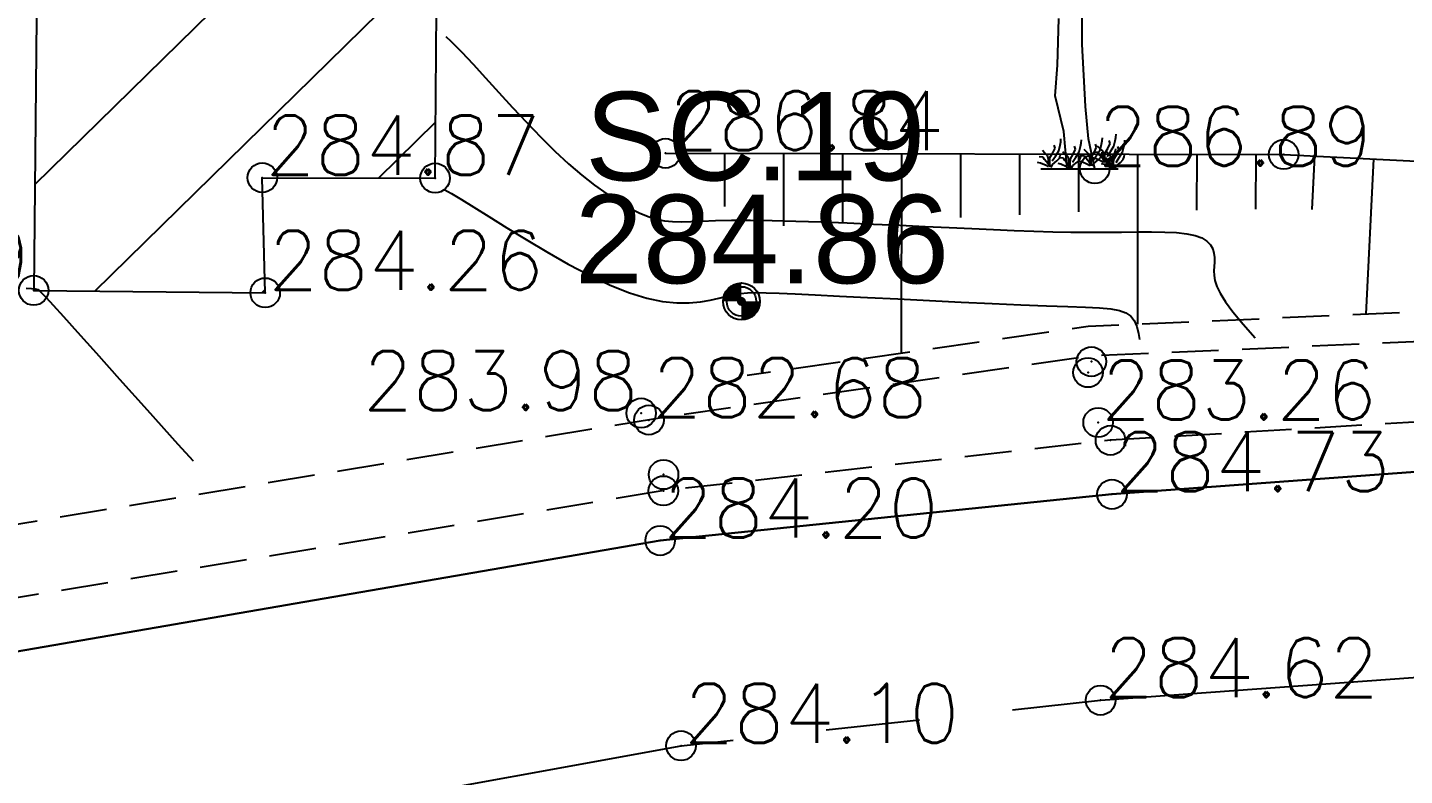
# Model space of a CAD drawing. Header units: millimetres. Extents: x 524954 to 526204, y 9523489 to 9524010.
# Drawn here: x 525674.91 to 525698.24, y 9523814.38 to 9523827.04 of the extents above; entities that cross this region are included whole.
import ezdxf
from ezdxf.enums import TextEntityAlignment as Align

# ---------------------------------------------------------------- set-up
doc = ezdxf.new("R2010")
doc.units = ezdxf.units.MM
doc.header["$PDMODE"] = 32
doc.header["$PDSIZE"] = 0.5
for name, pattern in [('ACAD_ISO12W100', [21, 12, -3, 0, -3, 0, -3]), ('AXES2', [28.575, 19.05, -3.175, 3.175, -3.175]), ('CACHE2', [4.7625, 3.175, -1.5875])]:
    doc.linetypes.add(name, pattern=pattern)
for name, color, linetype in [('Arbre', 34, 'ACAD_ISO12W100'), ('Axe_Route_Existante', 1, 'AXES2'), ('Bas_Talus', 40, 'CACHE2'), ('Bati', 6, 'Continuous'), ('Bati_H', 1, 'Continuous'), ('Bord_Route_Existante', 6, 'Continuous'), ('Caniveau', 5, 'CACHE2'), ('CN_02_00', 4, 'Continuous'), ('CN_05_00', 6, 'Continuous'), ('Haut_Talus', 30, 'Continuous'), ('Talus', 2, 'Continuous'), ('TopoAlt', 3, 'Continuous'), ('TopoAlt polygo', 7, 'Continuous'), ('TOPOJIS', 7, 'Continuous'), ('TOPOJIS polygo', 1, 'Continuous'), ('TopoMat polygo', 1, 'Continuous')]:
    doc.layers.add(name, color=color, linetype=linetype)
doc.layers.add('Bord_Route_Existante_POLY3D', color=6, linetype='Continuous', plot=False)
doc.styles.add('Arial 1.0', font='arial.ttf', dxfattribs={"width": 0.99, "height": 1})
doc.styles.add('Simplex 1.0', font='Simplex.shx', dxfattribs={"width": 0.99, "height": 1})

# ---------------------------------------------------------------- blocks, each defined once
blk = doc.blocks.new('TCPOINT M')
at = {"color": 0}
blk.add_point((0, 0), dxfattribs=at)
at = {"layer": 'TopoAlt', "style": 'Simplex 1.0', "width": 0.99}
blk.add_attdef('ALT', (0.15, 0.15), '', height=1, dxfattribs=at)
blk = doc.blocks.new('v088')
at = {"linetype": 'Continuous'}
for p, q in [((0.043, 2.109), (0.045, 2.625)), ((-0.373, 1.752), (-0.352, 2.542)), ((0.102, 1.053), (0.043, 2.109)), ((-0.412, 1.235), (-0.373, 1.752)), ((-0.268, 0.628), (-0.412, 1.235)), ((0.151, 0.506), (0.102, 1.053)), ((-0.213, 0), (-0.268, 0.628)), ((0.256, 0), (0.151, 0.506)), ((-0.654, 0), (0.654, 0))]:
    blk.add_line(p, q, dxfattribs=at)
at = {"color": 3, "linetype": 'Continuous'}
for p, q in [((-0.317, 0.454), (-0.315, 0.507)), ((0.029, 0.435), (0.031, 0.488)), ((0.373, 0.416), (0.385, 0.474)), ((0.385, 0.474), (0.387, 0.526)), ((0.517, 0.426), (0.5, 0.476)), ((0.579, 0.38), (0.603, 0.474)), ((0.603, 0.474), (0.615, 0.531)), ((0.615, 0.531), (0.618, 0.584)), ((0.765, 0.43), (0.767, 0.483)), ((-0.587, 0.264), (-0.627, 0.308)), ((-0.541, 0.224), (-0.587, 0.264)), ((-0.502, 0.188), (-0.452, 0.267)), ((-0.452, 0.267), (-0.416, 0.349)), ((-0.416, 0.349), (-0.433, 0.399)), ((-0.409, 0.214), (-0.353, 0.303)), ((-0.353, 0.303), (-0.329, 0.397)), ((-0.329, 0.397), (-0.317, 0.454)), ((-0.327, 0.226), (-0.32, 0.26)), ((-0.24, 0.245), (-0.281, 0.288)), ((-0.195, 0.204), (-0.24, 0.245)), ((-0.156, 0.168), (-0.106, 0.248)), ((-0.106, 0.248), (-0.07, 0.329)), ((-0.07, 0.329), (-0.087, 0.38)), ((-0.063, 0.195), (-0.007, 0.284)), ((-0.007, 0.284), (0.017, 0.377)), ((0.017, 0.377), (0.029, 0.435)), ((0.019, 0.207), (0.026, 0.24)), ((0.115, 0.284), (0.075, 0.327)), ((0.161, 0.243), (0.115, 0.284)), ((0.173, 0.185), (0.161, 0.243)), ((0.2, 0.207), (0.25, 0.286)), ((0.25, 0.286), (0.286, 0.368)), ((0.315, 0.274), (0.25, 0.279)), ((0.286, 0.368), (0.269, 0.418)), ((0.293, 0.233), (0.349, 0.322)), ((0.346, 0.341), (0.305, 0.385)), ((0.337, 0.236), (0.315, 0.274)), ((0.397, 0.163), (0.337, 0.236)), ((0.392, 0.301), (0.346, 0.341)), ((0.349, 0.322), (0.373, 0.416)), ((0.361, 0.197), (0.375, 0.245)), ((0.375, 0.245), (0.382, 0.279)), ((0.404, 0.243), (0.392, 0.301)), ((0.409, 0.175), (0.404, 0.243)), ((0.428, 0.183), (0.43, 0.264)), ((0.43, 0.264), (0.481, 0.344)), ((0.495, 0.24), (0.454, 0.284)), ((0.469, 0.209), (0.524, 0.291)), ((0.481, 0.344), (0.517, 0.426)), ((0.541, 0.2), (0.495, 0.24)), ((0.524, 0.291), (0.579, 0.38)), ((0.546, 0.209), (0.591, 0.255)), ((0.579, 0.163), (0.63, 0.243)), ((0.591, 0.255), (0.606, 0.303)), ((0.606, 0.303), (0.613, 0.337)), ((0.63, 0.243), (0.666, 0.325)), ((0.666, 0.325), (0.649, 0.375)), ((0.673, 0.19), (0.728, 0.279)), ((0.728, 0.279), (0.752, 0.373)), ((0.752, 0.373), (0.765, 0.43)), ((0.755, 0.202), (0.762, 0.236)), ((-0.661, 0.096), (-0.712, 0.106)), ((-0.618, 0.197), (-0.683, 0.202)), ((-0.567, 0.053), (-0.661, 0.096)), ((-0.596, 0.159), (-0.618, 0.197)), ((-0.536, 0.087), (-0.596, 0.159)), ((-0.527, 0.031), (-0.567, 0.053)), ((-0.529, 0.166), (-0.541, 0.224)), ((-0.5, 0.031), (-0.536, 0.087)), ((-0.524, 0.099), (-0.529, 0.166)), ((-0.505, 0.106), (-0.502, 0.188)), ((-0.5, 0.036), (-0.505, 0.106)), ((-0.483, 0.022), (-0.459, 0.072)), ((-0.464, 0.132), (-0.409, 0.214)), ((-0.459, 0.072), (-0.387, 0.132)), ((-0.387, 0.132), (-0.341, 0.178)), ((-0.315, 0.077), (-0.365, 0.087)), ((-0.341, 0.178), (-0.327, 0.226)), ((-0.272, 0.178), (-0.337, 0.183)), ((-0.221, 0.034), (-0.315, 0.077)), ((-0.25, 0.139), (-0.272, 0.178)), ((-0.19, 0.067), (-0.25, 0.139)), ((-0.18, 0.012), (-0.221, 0.034)), ((-0.183, 0.147), (-0.195, 0.204)), ((-0.154, 0.012), (-0.19, 0.067)), ((-0.178, 0.079), (-0.183, 0.147)), ((-0.159, 0.087), (-0.156, 0.168)), ((-0.154, 0.017), (-0.159, 0.087)), ((-0.137, 0.002), (-0.113, 0.053)), ((-0.118, 0.113), (-0.063, 0.195)), ((-0.113, 0.053), (-0.041, 0.113)), ((-0.041, 0.113), (0.005, 0.159)), ((0.041, 0.115), (-0.01, 0.125)), ((0.005, 0.159), (0.019, 0.207)), ((0.084, 0.216), (0.019, 0.221)), ((0.135, 0.072), (0.041, 0.115)), ((0.106, 0.178), (0.084, 0.216)), ((0.166, 0.106), (0.106, 0.178)), ((0.175, 0.05), (0.135, 0.072)), ((0.202, 0.05), (0.166, 0.106)), ((0.178, 0.118), (0.173, 0.185)), ((0.197, 0.125), (0.2, 0.207)), ((0.202, 0.055), (0.197, 0.125)), ((0.219, 0.041), (0.243, 0.091)), ((0.272, 0.173), (0.221, 0.183)), ((0.238, 0.151), (0.293, 0.233)), ((0.243, 0.091), (0.315, 0.151)), ((0.365, 0.13), (0.272, 0.173)), ((0.315, 0.151), (0.361, 0.197)), ((0.406, 0.108), (0.365, 0.13)), ((0.421, 0.072), (0.37, 0.082)), ((0.433, 0.108), (0.397, 0.163)), ((0.464, 0.173), (0.399, 0.178)), ((0.514, 0.029), (0.421, 0.072)), ((0.433, 0.113), (0.428, 0.183)), ((0.45, 0.099), (0.474, 0.149)), ((0.486, 0.135), (0.464, 0.173)), ((0.474, 0.149), (0.546, 0.209)), ((0.546, 0.063), (0.486, 0.135)), ((0.555, 0.007), (0.514, 0.029)), ((0.553, 0.142), (0.541, 0.2)), ((0.582, 0.007), (0.546, 0.063)), ((0.558, 0.075), (0.553, 0.142)), ((0.577, 0.082), (0.579, 0.163)), ((0.582, 0.012), (0.577, 0.082)), ((0.599, -0.002), (0.623, 0.048)), ((0.618, 0.108), (0.673, 0.19)), ((0.623, 0.048), (0.695, 0.108)), ((0.695, 0.108), (0.74, 0.154)), ((0.74, 0.154), (0.755, 0.202))]:
    blk.add_line(p, q, dxfattribs=at)
blk = doc.blocks.new('TCPOINT polygo')
at = {"color": 0, "const_width": 0.075}
blk.add_lwpolyline([(0, 0.0375, 1), (0, -0.0375, 1)], format="xyb", close=True, dxfattribs=at)
at = {"color": 0}
blk.add_point((0, 0), dxfattribs=at)
at = {"layer": 'TopoAlt polygo', "style": 'Arial 1.0', "width": 0.99}
blk.add_attdef('ALT', (0.15, 0.15), '', height=2, dxfattribs=at)
at = {"layer": 'TopoMat polygo', "style": 'Arial 1.0', "width": 0.99}
blk.add_attdef('MAT', text='', height=2, dxfattribs=at).set_placement((0.15, -2.5), align=Align.TOP_LEFT)
blk = doc.blocks.new('t014')
at = {"color": 0, "const_width": 1.249375}
for points in [[(0, 0.625313, 0.414214), (-0.625313, 0, 1)], [(0, -0.625312, 0.414214), (0.625313, 0, 0.414214)]]:
    blk.add_lwpolyline(points, format="xyb", dxfattribs=at)
at = {"color": 0}
blk.add_circle((0, 0), 1.25, dxfattribs=at)

msp = doc.modelspace()

# ---------------------------------------------------------------- hatches: boundary and pattern name
at = {"layer": 'Bati_H'}
h = msp.add_hatch(dxfattribs=at)
h.set_pattern_fill('_U', color=256, scale=2, angle=44.4182, style=0, pattern_type=0)
h.set_pattern_definition([(44.418171542, (0, 0), (-1.3997798053, 1.4285014864), [])])
h.paths.add_polyline_path([(525675.011, 9523822.594), (525678.934, 9523822.554), (525678.884, 9523824.503), (525681.812, 9523824.496), (525681.844, 9523828.054), (525681.887, 9523832.341), (525675.227, 9523832.408), (525675.111, 9523832.41)])

# ---------------------------------------------------------------- linework, layer by layer
at = {"layer": 'Axe_Route_Existante', "ltscale": 0.5, "flags": 128}
msp.add_lwpolyline([(525586.699, 9523773.004), (525594.438, 9523777.106), (525618.223, 9523789.407), (525625.013, 9523793.73), (525631.595, 9523797.596), (525637.632, 9523800.898), (525652.791, 9523807.42), (525669.106, 9523811.823), (525685.979, 9523814.884), (525693.088, 9523815.654), (525707.454, 9523816.694), (525717.039, 9523816.84), (525725.297, 9523816.644), (525729.698, 9523816.378), (525741.406, 9523815.177), (525741.84, 9523815.117), (525749.699, 9523813.877), (525775.145, 9523809.302), (525803.422, 9523804.201), (525817.048, 9523801.682), (525827.851, 9523799.771), (525839.056, 9523798.429), (525854.65, 9523797.376), (525870.172, 9523796.814), (525884.208, 9523797.02), (525899.003, 9523797.789), (525917.125, 9523799.773), (525932.341, 9523803.156), (525937.747, 9523804.809), (525941.803, 9523806.256), (525947.141, 9523808.768), (525964.848, 9523819.198), (525980.541, 9523832.453), (525991.817, 9523846.401), (526001.896, 9523863.645), (526032.968, 9523917.472), (526051.53, 9523951.634), (526076.259, 9523995.188)], dxfattribs=at)
at = {"layer": 'Bas_Talus', "ltscale": 0.25, "elevation": 307.27, "flags": 128}
msp.add_lwpolyline([(525881.294, 9523804.978), (525871.505, 9523804.728), (525863.683, 9523804.653), (525858.572, 9523804.855), (525852.297, 9523805.12), (525845.832, 9523805.515), (525839.522, 9523805.958), (525832.993, 9523806.76), (525825.298, 9523808.024), (525818.556, 9523809.232), (525811.241, 9523810.519), (525805.915, 9523811.481), (525799.568, 9523812.495), (525787.244, 9523814.667), (525774.113, 9523816.964), (525761.901, 9523819.093), (525751.839, 9523820.843), (525742.068, 9523821.856), (525725.768, 9523822.828), (525717.408, 9523823.033), (525706.723, 9523822.589), (525692.876, 9523821.983), (525687.102, 9523821.151)], dxfattribs=at)
at = {"layer": 'Bati', "flags": 128}
msp.add_lwpolyline([(525675.011, 9523822.594), (525678.934, 9523822.554), (525678.884, 9523824.503), (525681.812, 9523824.496), (525681.844, 9523828.054), (525681.887, 9523832.341), (525675.227, 9523832.408), (525675.111, 9523832.41)], close=True, dxfattribs=at)
at = {"layer": 'Bord_Route_Existante', "flags": 128}
msp.add_lwpolyline([(525615.783, 9523793.199), (525623.144, 9523797.148), (525634.961, 9523803.434), (525650.839, 9523810.636), (525668.212, 9523815.359), (525685.625, 9523818.358), (525693.281, 9523819.142), (525706.863, 9523820.143), (525717.393, 9523820.37)], dxfattribs=at)
at = {"layer": 'Bord_Route_Existante_POLY3D'}
msp.add_polyline3d([(525717.393, 9523820.37, 286.22), (525706.863, 9523820.143, 285.56), (525693.281, 9523819.142, 284.73), (525685.625, 9523818.358, 284.2), (525668.212, 9523815.359, 282.96), (525650.839, 9523810.636, 281.49), (525634.961, 9523803.434, 280.12)], dxfattribs=at)
at = {"layer": 'Caniveau', "ltscale": 0.25, "elevation": 307.27, "flags": 128}
for points in [[(526001.693, 9523876.706), (525992.67, 9523862.583), (525988.317, 9523856.056), (525986.483, 9523853.58), (525979.846, 9523844.667), (525972.556, 9523835.757), (525965.764, 9523828.474), (525959.142, 9523822.599), (525952.525, 9523818.152), (525945.24, 9523814.478), (525937.422, 9523811.365), (525929.415, 9523808.87), (525922.977, 9523807.359), (525911.343, 9523805.517), (525900.219, 9523804.772), (525883.548, 9523804.534), (525871.514, 9523804.226), (525863.676, 9523804.152), (525858.551, 9523804.354), (525852.271, 9523804.619), (525845.799, 9523805.015), (525839.474, 9523805.458), (525832.921, 9523806.263), (525825.213, 9523807.529), (525818.468, 9523808.739), (525811.153, 9523810.025), (525805.831, 9523810.986), (525799.485, 9523812), (525787.157, 9523814.173), (525774.027, 9523816.47), (525761.815, 9523818.599), (525751.77, 9523820.346), (525742.028, 9523821.356), (525725.747, 9523822.327), (525717.412, 9523822.531), (525706.745, 9523822.088), (525692.923, 9523821.483), (525685.51, 9523820.415), (525667.69, 9523817.467), (525650.531, 9523812.577), (525633.827, 9523805.677), (525628.951, 9523803.575)], [(526002.725, 9523876.046), (525993.696, 9523861.913), (525989.319, 9523855.351), (525987.467, 9523852.849), (525980.812, 9523843.913), (525973.479, 9523834.951), (525966.621, 9523827.596), (525959.894, 9523821.628), (525953.145, 9523817.092), (525945.744, 9523813.359), (525937.832, 9523810.209), (525929.738, 9523807.687), (525923.213, 9523806.156), (525911.48, 9523804.298), (525900.269, 9523803.548), (525883.572, 9523803.309), (525871.536, 9523803.001), (525863.657, 9523802.926), (525858.501, 9523803.129), (525852.208, 9523803.396), (525845.719, 9523803.793), (525839.356, 9523804.238), (525832.747, 9523805.05), (525825.006, 9523806.322), (525818.254, 9523807.532), (525810.938, 9523808.819), (525805.625, 9523809.779), (525799.282, 9523810.792), (525786.945, 9523812.967), (525773.816, 9523815.263), (525761.605, 9523817.392), (525751.602, 9523819.132), (525741.928, 9523820.134), (525725.695, 9523821.102), (525717.422, 9523821.306), (525706.806, 9523820.864), (525693.255, 9523820.056), (525685.68, 9523819.201), (525667.959, 9523816.269), (525650.934, 9523811.417), (525634.345, 9523804.565), (525630.007, 9523801.744)]]:
    msp.add_lwpolyline(points, dxfattribs=at)
at = {"layer": 'CN_02_00', "flags": 128}
for points, elevation in [([(525681.992, 9523826.894), (525682.079, 9523826.814), (525682.257, 9523826.635), (525682.455, 9523826.425), (525682.668, 9523826.194), (525682.893, 9523825.946), (525683.126, 9523825.691), (525683.365, 9523825.436), (525683.604, 9523825.188), (525683.841, 9523824.954), (525684.073, 9523824.74), (525684.298, 9523824.548), (525684.514, 9523824.378), (525684.721, 9523824.229), (525684.916, 9523824.102), (525685.099, 9523823.995), (525685.269, 9523823.909), (525685.424, 9523823.845), (525685.565, 9523823.8), (525685.699, 9523823.773), (525685.834, 9523823.76), (525685.979, 9523823.757), (525686.143, 9523823.761), (525686.334, 9523823.769), (525686.562, 9523823.778), (525686.835, 9523823.783), (525687.158, 9523823.783), (525687.525, 9523823.777), (525687.927, 9523823.767), (525688.354, 9523823.753), (525688.795, 9523823.736), (525689.243, 9523823.717), (525689.686, 9523823.697), (525690.115, 9523823.677), (525690.523, 9523823.658), (525690.909, 9523823.64), (525691.276, 9523823.623), (525691.625, 9523823.609), (525691.958, 9523823.597), (525692.277, 9523823.588), (525692.584, 9523823.581), (525692.881, 9523823.579), (525693.168, 9523823.58), (525693.445, 9523823.583), (525693.707, 9523823.586), (525693.951, 9523823.586), (525694.175, 9523823.583), (525694.376, 9523823.572), (525694.549, 9523823.553), (525694.693, 9523823.524), (525694.806, 9523823.482), (525694.889, 9523823.429), (525694.948, 9523823.368), (525694.987, 9523823.299), (525695.008, 9523823.226), (525695.017, 9523823.15), (525695.018, 9523823.073), (525695.013, 9523822.997), (525695.009, 9523822.923), (525695.011, 9523822.846), (525695.024, 9523822.761), (525695.057, 9523822.663), (525695.114, 9523822.546), (525695.203, 9523822.403), (525695.33, 9523822.231), (525695.501, 9523822.023), (525695.707, 9523821.792)], 286), ([(525674.886, 9523822.63), (525674.976, 9523822.626), (525675.014, 9523822.623), (525675.026, 9523822.621), (525675.033, 9523822.62), (525675.039, 9523822.619), (525675.043, 9523822.618), (525675.048, 9523822.617), (525675.053, 9523822.616), (525675.057, 9523822.615), (525675.063, 9523822.614), (525675.07, 9523822.612), (525675.079, 9523822.608), (525675.101, 9523822.592), (525675.145, 9523822.551), (525675.222, 9523822.472), (525675.342, 9523822.343), (525675.517, 9523822.153), (525675.755, 9523821.888), (525676.069, 9523821.536), (525676.465, 9523821.091), (525676.931, 9523820.569), (525677.452, 9523819.991), (525677.711, 9523819.71)], 284)]:
    msp.add_lwpolyline(points, dxfattribs=dict(at, elevation=elevation))
at = {"layer": 'CN_05_00', "elevation": 285, "flags": 128}
msp.add_lwpolyline([(525681.967, 9523824.304), (525682.092, 9523824.233), (525682.257, 9523824.135), (525682.466, 9523824.006), (525682.725, 9523823.844), (525683.025, 9523823.656), (525683.356, 9523823.454), (525683.707, 9523823.245), (525684.069, 9523823.041), (525684.429, 9523822.85), (525684.778, 9523822.684), (525685.105, 9523822.551), (525685.401, 9523822.46), (525685.668, 9523822.406), (525685.906, 9523822.382), (525686.118, 9523822.382), (525686.307, 9523822.401), (525686.474, 9523822.43), (525686.622, 9523822.465), (525686.752, 9523822.498), (525686.87, 9523822.523), (525686.984, 9523822.541), (525687.106, 9523822.553), (525687.249, 9523822.557), (525687.423, 9523822.555), (525687.641, 9523822.548), (525687.914, 9523822.536), (525688.254, 9523822.519), (525688.667, 9523822.498), (525689.14, 9523822.474), (525689.654, 9523822.449), (525690.189, 9523822.422), (525690.727, 9523822.397), (525691.249, 9523822.373), (525691.736, 9523822.352), (525692.169, 9523822.335), (525692.533, 9523822.323), (525692.832, 9523822.312), (525693.072, 9523822.3), (525693.262, 9523822.281), (525693.407, 9523822.254), (525693.517, 9523822.214), (525693.598, 9523822.158), (525693.657, 9523822.082), (525693.7, 9523821.984), (525693.732, 9523821.866), (525693.747, 9523821.765)], dxfattribs=at)
at = {"layer": 'Haut_Talus', "flags": 128}
msp.add_lwpolyline([(525685.716, 9523824.916), (525696.191, 9523824.896), (525705.373, 9523824.438), (525716.594, 9523827.293), (525723.404, 9523830.451), (525728.737, 9523828.949), (525737.27, 9523827.911), (525739.501, 9523826.7), (525750.138, 9523826.495), (525757.138, 9523823.986), (525781.586, 9523818.453), (525805.182, 9523815.671), (525819.959, 9523815.97), (525836.994, 9523810.609), (525836.994, 9523810.609), (525869.507, 9523808.355), (525882.184, 9523807.686)], dxfattribs=at)
at = {"layer": 'Talus'}
for p, q in [((525686.716, 9523824.914), (525686.714, 9523824.014)), ((525687.716, 9523824.912), (525687.714, 9523823.688)), ((525688.716, 9523824.91), (525688.714, 9523823.734)), ((525689.716, 9523824.908), (525689.71, 9523821.527, 307.27)), ((525690.716, 9523824.907), (525690.714, 9523823.828, 102.423)), ((525691.716, 9523824.905), (525691.714, 9523823.875, 102.423)), ((525692.716, 9523824.903), (525692.714, 9523823.922, 102.423)), ((525693.716, 9523824.901), (525693.711, 9523822.02, 307.27)), ((525694.716, 9523824.899), (525694.714, 9523823.954, 102.423)), ((525695.716, 9523824.897), (525695.714, 9523823.967, 102.423)), ((525696.715, 9523824.87), (525696.67, 9523823.962, 102.423)), ((525697.714, 9523824.82), (525697.583, 9523822.189, 307.27))]:
    msp.add_line(p, q, dxfattribs=at)

# ---------------------------------------------------------------- block references
at = {"layer": 'Arbre'}
msp.add_blockref('v088', (525692.732, 9523824.654, 279.48), dxfattribs=at)
at = {"layer": 'TOPOJIS'}
ref = msp.add_blockref('TCPOINT M', (525685.716, 9523824.916, 286.84), dxfattribs=at)
ref.add_attrib('ALT', '286.84', (525685.766, 9523824.966, 286.84), dxfattribs={"layer": 'TopoAlt', "height": 1, "style": 'Simplex 1.0', "width": 0.99})
ref = msp.add_blockref('TCPOINT M', (525692.989, 9523824.654, 286.89), dxfattribs=at)
ref.add_attrib('ALT', '286.89', (525693.039, 9523824.704, 286.89), dxfattribs={"layer": 'TopoAlt', "height": 1, "style": 'Simplex 1.0', "width": 0.99})
ref = msp.add_blockref('TCPOINT M', (525678.884, 9523824.503, 284.87), dxfattribs=at)
ref.add_attrib('ALT', '284.87', (525678.934, 9523824.553, 284.87), dxfattribs={"layer": 'TopoAlt', "height": 1, "style": 'Simplex 1.0', "width": 0.99})
for p in [(525696.191, 9523824.896, 286.93), (525681.812, 9523824.496, 285.03), (525692.932, 9523821.388, 284.29), (525692.875, 9523821.203, 283.23), (525693.255, 9523820.056, 284.6), (525685.683, 9523819.476, 282.69), (525685.68, 9523819.201, 284.07)]:
    msp.add_blockref('TCPOINT M', p, dxfattribs=at)
ref = msp.add_blockref('TCPOINT M', (525675.011, 9523822.594, 283.99), dxfattribs=at)
ref.add_attrib('ALT', '283.99', dxfattribs={"layer": 'TopoAlt', "height": 1, "style": 'Simplex 1.0', "width": 0.99}).set_placement((525674.961, 9523822.644, 283.99), align=Align.RIGHT)
ref = msp.add_blockref('TCPOINT M', (525678.934, 9523822.554, 284.26), dxfattribs=at)
ref.add_attrib('ALT', '284.26', (525678.984, 9523822.604, 284.26), dxfattribs={"layer": 'TopoAlt', "height": 1, "style": 'Simplex 1.0', "width": 0.99})
ref = msp.add_blockref('TCPOINT M', (525685.304, 9523820.517, 283.98), dxfattribs=at)
ref.add_attrib('ALT', '283.98', dxfattribs={"layer": 'TopoAlt', "height": 1, "style": 'Simplex 1.0', "width": 0.99}).set_placement((525685.254, 9523820.567, 283.98), align=Align.RIGHT)
ref = msp.add_blockref('TCPOINT M', (525685.435, 9523820.399, 282.68), dxfattribs=at)
ref.add_attrib('ALT', '282.68', (525685.485, 9523820.449, 282.68), dxfattribs={"layer": 'TopoAlt', "height": 1, "style": 'Simplex 1.0', "width": 0.99})
ref = msp.add_blockref('TCPOINT M', (525693.046, 9523820.357, 283.26), dxfattribs=at)
ref.add_attrib('ALT', '283.26', (525693.096, 9523820.407, 283.26), dxfattribs={"layer": 'TopoAlt', "height": 1, "style": 'Simplex 1.0', "width": 0.99})
ref = msp.add_blockref('TCPOINT M', (525693.281, 9523819.142, 284.73), dxfattribs=at)
ref.add_attrib('ALT', '284.73', (525693.331, 9523819.192, 284.73), dxfattribs={"layer": 'TopoAlt', "height": 1, "style": 'Simplex 1.0', "width": 0.99})
ref = msp.add_blockref('TCPOINT M', (525685.625, 9523818.358, 284.2), dxfattribs=at)
ref.add_attrib('ALT', '284.20', (525685.675, 9523818.408, 284.2), dxfattribs={"layer": 'TopoAlt', "height": 1, "style": 'Simplex 1.0', "width": 0.99})
ref = msp.add_blockref('TCPOINT M', (525693.088, 9523815.654, 284.62), dxfattribs=at)
ref.add_attrib('ALT', '284.62', (525693.138, 9523815.704, 284.62), dxfattribs={"layer": 'TopoAlt', "height": 1, "style": 'Simplex 1.0', "width": 0.99})
ref = msp.add_blockref('TCPOINT M', (525685.979, 9523814.884, 284.1), dxfattribs=at)
ref.add_attrib('ALT', '284.10', (525686.029, 9523814.934, 284.1), dxfattribs={"layer": 'TopoAlt', "height": 1, "style": 'Simplex 1.0', "width": 0.99})
at = {"layer": 'TOPOJIS polygo'}
ref = msp.add_blockref('TCPOINT polygo', (525687.003, 9523822.407, 284.86), dxfattribs=at)
ref.add_attrib('MAT', 'SC.19', (525684.354, 9523824.456, 284.86), dxfattribs={"layer": 'TopoMat polygo', "height": 1.5, "style": 'Arial 1.0', "width": 0.99})
ref.add_attrib('ALT', '284.86', dxfattribs={"layer": 'TopoAlt polygo', "height": 1.5, "style": 'Arial 1.0', "width": 0.99}).set_placement((525684.178, 9523824.215, 284.86), align=Align.TOP_LEFT)
at = {"layer": 'TOPOJIS polygo', "xscale": 0.25, "yscale": 0.25, "zscale": 0.25}
msp.add_blockref('t014', (525687.003, 9523822.407, 284.864), dxfattribs=at)

doc.saveas('drawing.dxf')
